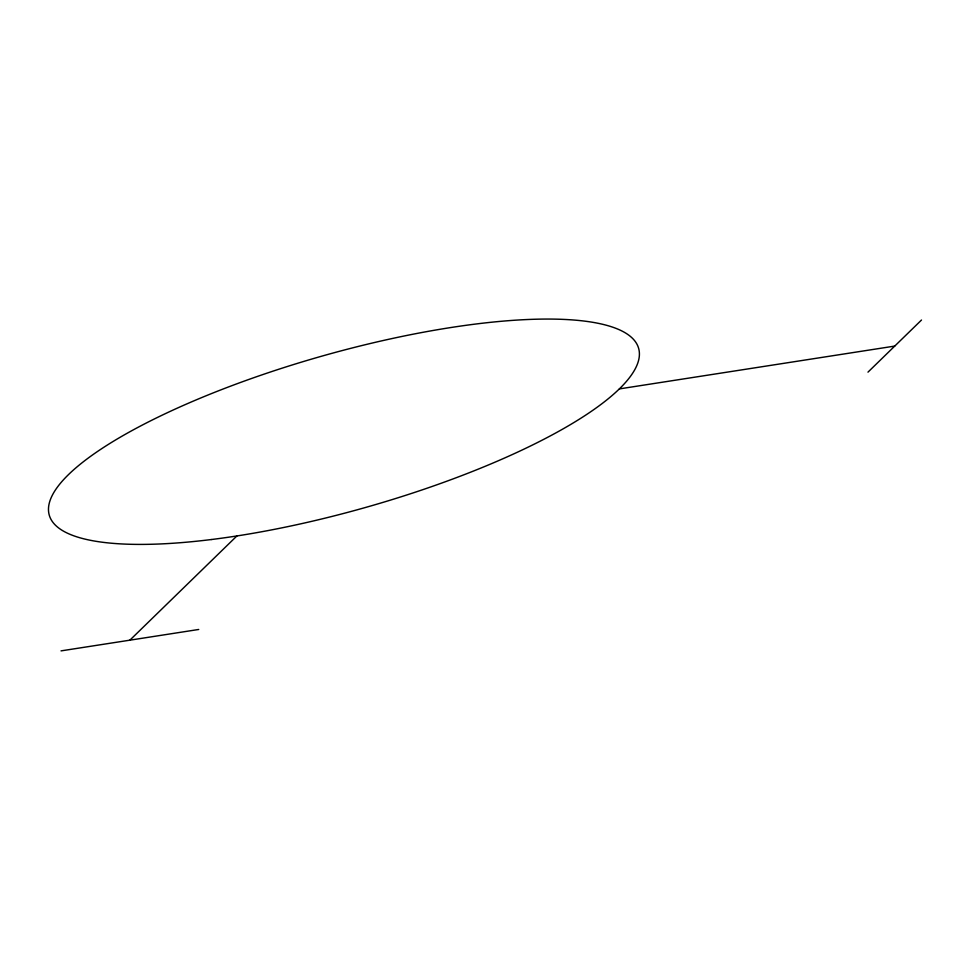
<?xml version="1.0" encoding="UTF-8"?>
<svg xmlns="http://www.w3.org/2000/svg" width="970" height="970" viewBox="0 0 970 970"><rect width="100%" height="100%" fill="white"/><g stroke="black" fill="none" stroke-linecap="round" stroke-linejoin="round"><path stroke-width="1.45" d="M129.871 640.176L236.91 535.949M867.98 372.14L921.5 320.027M619.345 388.909L894.74 346.084M61.025 650.882L198.729 629.469M211.217 539.55A306.265 78.752 -15.8 0 0 638.915 349.491A306.265 78.752 -15.8 0 0 181.693 406.163A306.265 78.752 -15.8 0 0 211.217 539.55"/></g></svg>
